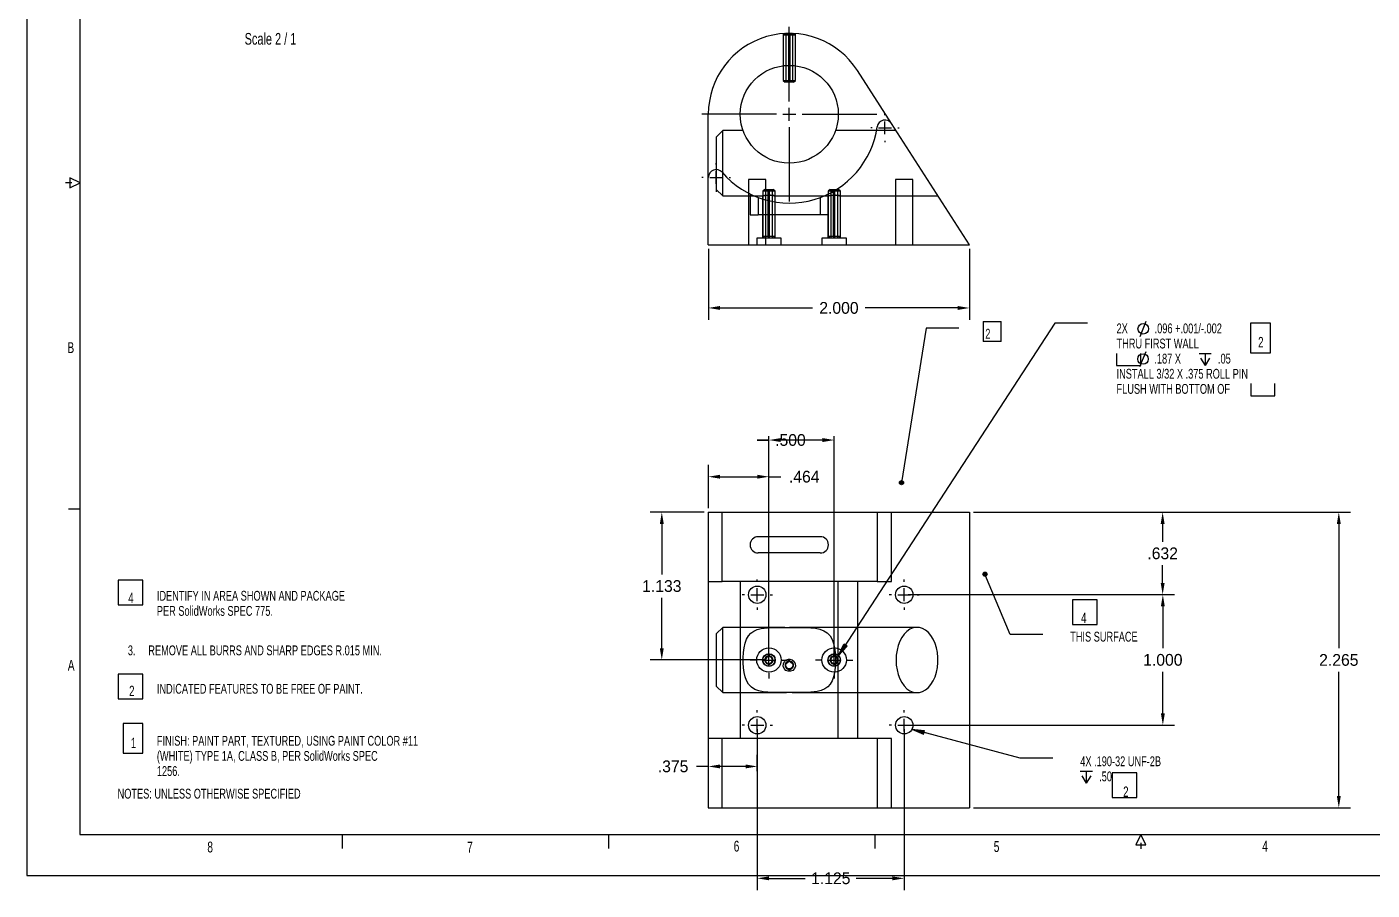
# Model space of a CAD drawing. Extents: x 0 to 34, y -0.2 to 22.
# Drawn here: x 0 to 20.6, y -0.23 to 13 of the extents above; entities that cross this region are included whole.
import ezdxf
from ezdxf.lldxf.tags import DXFTag

# ---------------------------------------------------------------- set-up
doc = ezdxf.new("R2010")
doc.units = 0
doc.header["$MEASUREMENT"] = 0
doc.header["$PDSIZE"] = -1
for name, color, linetype in [('dimensions', 3, 'Continuous'), ('geometry', 1, 'Continuous'), ('notes', 5, 'Continuous')]:
    doc.layers.add(name, color=color, linetype=linetype)
tags = doc.linetypes.add('SLDHidden', pattern=[0.075, 0.05, -0.025]).pattern_tags.tags
tags[6:7] = [DXFTag(74, 4), DXFTag(75, 0), DXFTag(340, '0'), DXFTag(46, 1.0), DXFTag(50, 0.0), DXFTag(44, 0.0), DXFTag(45, 0.0)]
tags[4:5] = [DXFTag(74, 4), DXFTag(75, 0), DXFTag(340, '0'), DXFTag(46, 1.0), DXFTag(50, 0.0), DXFTag(44, 0.0), DXFTag(45, 0.0)]
doc.dimstyles.get("Standard").update_dxf_attribs({"dimtxt": 0.18, "dimasz": 0.18, "dimexe": 0.18, "dimexo": 0.0625, "dimgap": 0.09, "dimtad": 0, "dimtih": 1, "dimtoh": 1, "dimdec": 4, "dimzin": 0, "dimdsep": 46, "dimtxsty": 'Standard', "dimcen": 0.09, "dimadec": 0, "dimazin": 0, "dimtfac": 1, "dimtdec": 4, "dimtofl": 0, "dimtmove": 0, "dimatfit": 0, "dimfxl": 0, "dimtolj": 1, "dimtzin": 0, "dimarcsym": 0})

# ---------------------------------------------------------------- blocks, each defined once
blk = doc.blocks.new('*D61')
at = {"color": 0, "linetype": 'ByBlock', "lineweight": -2}
for p, q in [((10.437, 9.599), (10.437, 8.514)), ((14.437, 9.599), (14.437, 8.514)), ((10.617, 8.694), (12.032, 8.694)), ((14.257, 8.694), (12.841, 8.694))]:
    blk.add_line(p, q, dxfattribs=at)
at = {"color": 0, "linetype": 'ByBlock'}
for points in [[(10.437, 8.694), (10.617, 8.724), (10.617, 8.664)], [(14.437, 8.694), (14.257, 8.724), (14.257, 8.664)]]:
    blk.add_solid(points, dxfattribs=at)
at = {"layer": 'DEFPOINTS', "color": 0, "linetype": 'ByBlock'}
for p in [(10.437, 9.662), (14.437, 9.662)]:
    blk.add_point(p, dxfattribs=at)
at = {"color": 0, "linetype": 'ByBlock', "insert": (12.437, 8.694), "char_height": 0.18, "attachment_point": 5}
blk.add_mtext('2.000', dxfattribs=at)
blk = doc.blocks.new('*D71')
at = {"color": 0, "linetype": 'ByBlock', "lineweight": -2}
for p, q in [((10.437, 1.669), (10.257, 1.669)), ((10.437, 1.097), (10.437, 1.849)), ((11.007, 1.669), (10.617, 1.669)), ((11.187, 1.597), (11.187, 1.849))]:
    blk.add_line(p, q, dxfattribs=at)
at = {"color": 0, "linetype": 'ByBlock'}
for points in [[(10.437, 1.669), (10.617, 1.699), (10.617, 1.639)], [(11.187, 1.669), (11.007, 1.699), (11.007, 1.639)]]:
    blk.add_solid(points, dxfattribs=at)
at = {"layer": 'DEFPOINTS', "color": 0, "linetype": 'ByBlock'}
for p in [(11.187, 1.535), (10.437, 1.035)]:
    blk.add_point(p, dxfattribs=at)
at = {"color": 0, "linetype": 'ByBlock', "insert": (9.897, 1.669), "char_height": 0.18, "attachment_point": 5}
blk.add_mtext('.375', dxfattribs=at)
blk = doc.blocks.new('*D74')
at = {"color": 0, "linetype": 'ByBlock', "lineweight": -2}
for p, q in [((11.365, 6.67), (11.185, 6.67)), ((11.185, 6.67), (11.365, 6.67)), ((11.365, 3.362), (11.365, 6.732)), ((12.185, 6.67), (11.545, 6.67)), ((12.365, 3.362), (12.365, 6.732))]:
    blk.add_line(p, q, dxfattribs=at)
at = {"color": 0, "linetype": 'ByBlock'}
for points in [[(11.365, 6.67), (11.545, 6.7), (11.545, 6.64)], [(12.365, 6.67), (12.185, 6.7), (12.185, 6.64)]]:
    blk.add_solid(points, dxfattribs=at)
at = {"layer": 'DEFPOINTS', "color": 0, "linetype": 'ByBlock'}
for p in [(11.365, 3.3), (12.365, 3.3)]:
    blk.add_point(p, dxfattribs=at)
at = {"color": 0, "linetype": 'ByBlock', "insert": (11.694, 6.67), "char_height": 0.18, "attachment_point": 5}
blk.add_mtext('.500', dxfattribs=at)
blk = doc.blocks.new('*D77')
at = {"color": 0, "linetype": 'ByBlock', "lineweight": -2}
for p, q in [((14.499, 5.565), (20.273, 5.565)), ((20.093, 5.385), (20.093, 3.48)), ((20.093, 1.215), (20.093, 3.12)), ((14.499, 1.035), (20.273, 1.035))]:
    blk.add_line(p, q, dxfattribs=at)
at = {"color": 0, "linetype": 'ByBlock'}
for points in [[(20.093, 5.565), (20.123, 5.385), (20.063, 5.385)], [(20.093, 1.035), (20.123, 1.215), (20.063, 1.215)]]:
    blk.add_solid(points, dxfattribs=at)
at = {"layer": 'DEFPOINTS', "color": 0, "linetype": 'ByBlock'}
for p in [(14.437, 5.565), (14.437, 1.035)]:
    blk.add_point(p, dxfattribs=at)
at = {"color": 0, "linetype": 'ByBlock', "insert": (20.093, 3.3), "char_height": 0.18, "attachment_point": 5}
blk.add_mtext('2.265', dxfattribs=at)
blk = doc.blocks.new('*D73')
at = {"color": 0, "linetype": 'ByBlock', "lineweight": -2}
for p, q in [((10.437, 5.627), (10.437, 6.288)), ((11.365, 3.362), (11.365, 6.288)), ((10.617, 6.108), (11.185, 6.108)), ((11.365, 6.108), (11.545, 6.108))]:
    blk.add_line(p, q, dxfattribs=at)
at = {"color": 0, "linetype": 'ByBlock'}
for points in [[(10.437, 6.108), (10.617, 6.078), (10.617, 6.138)], [(11.365, 6.108), (11.185, 6.078), (11.185, 6.138)]]:
    blk.add_solid(points, dxfattribs=at)
at = {"layer": 'DEFPOINTS', "color": 0, "linetype": 'ByBlock'}
for p in [(10.437, 5.565), (11.365, 3.3)]:
    blk.add_point(p, dxfattribs=at)
at = {"color": 0, "linetype": 'ByBlock', "insert": (11.905, 6.108), "char_height": 0.18, "attachment_point": 5}
blk.add_mtext('.464', dxfattribs=at)
blk = doc.blocks.new('*D72')
at = {"color": 0, "linetype": 'ByBlock', "lineweight": -2}
for p, q in [((10.374, 5.565), (9.544, 5.565)), ((9.724, 5.385), (9.724, 4.612)), ((9.724, 3.48), (9.724, 4.252)), ((11.302, 3.3), (9.544, 3.3))]:
    blk.add_line(p, q, dxfattribs=at)
at = {"color": 0, "linetype": 'ByBlock'}
for points in [[(9.724, 5.565), (9.754, 5.385), (9.694, 5.385)], [(9.724, 3.3), (9.754, 3.48), (9.694, 3.48)]]:
    blk.add_solid(points, dxfattribs=at)
at = {"layer": 'DEFPOINTS', "color": 0, "linetype": 'ByBlock'}
for p in [(10.437, 5.565), (11.365, 3.3)]:
    blk.add_point(p, dxfattribs=at)
at = {"color": 0, "linetype": 'ByBlock', "insert": (9.724, 4.432), "char_height": 0.18, "attachment_point": 5}
blk.add_mtext('1.133', dxfattribs=at)
blk = doc.blocks.new('*D75')
at = {"color": 0, "linetype": 'ByBlock', "lineweight": -2}
for p, q in [((14.499, 5.565), (17.575, 5.565)), ((17.395, 5.385), (17.395, 5.113)), ((17.395, 4.481), (17.395, 4.753)), ((13.499, 4.301), (17.575, 4.301))]:
    blk.add_line(p, q, dxfattribs=at)
at = {"color": 0, "linetype": 'ByBlock'}
for points in [[(17.395, 5.565), (17.365, 5.385), (17.425, 5.385)], [(17.395, 4.301), (17.365, 4.481), (17.425, 4.481)]]:
    blk.add_solid(points, dxfattribs=at)
at = {"layer": 'DEFPOINTS', "color": 0, "linetype": 'ByBlock'}
for p in [(14.437, 5.565), (13.437, 4.301)]:
    blk.add_point(p, dxfattribs=at)
at = {"color": 0, "linetype": 'ByBlock', "insert": (17.395, 4.933), "char_height": 0.18, "attachment_point": 5}
blk.add_mtext('.632', dxfattribs=at)
blk = doc.blocks.new('*D76')
at = {"color": 0, "linetype": 'ByBlock', "lineweight": -2}
for p, q in [((13.499, 4.301), (17.578, 4.301)), ((17.398, 4.121), (17.398, 3.481)), ((17.398, 2.481), (17.398, 3.121)), ((13.499, 2.301), (17.578, 2.301))]:
    blk.add_line(p, q, dxfattribs=at)
at = {"color": 0, "linetype": 'ByBlock'}
for points in [[(17.398, 4.301), (17.368, 4.121), (17.428, 4.121)], [(17.398, 2.301), (17.368, 2.481), (17.428, 2.481)]]:
    blk.add_solid(points, dxfattribs=at)
at = {"layer": 'DEFPOINTS', "color": 0, "linetype": 'ByBlock'}
for p in [(13.437, 4.301), (13.437, 2.301)]:
    blk.add_point(p, dxfattribs=at)
at = {"color": 0, "linetype": 'ByBlock', "insert": (17.398, 3.301), "char_height": 0.18, "attachment_point": 5}
blk.add_mtext('1.000', dxfattribs=at)
blk = doc.blocks.new('*D70')
at = {"color": 0, "linetype": 'ByBlock', "lineweight": -2}
for p, q in [((11.187, 2.238), (11.187, -0.226)), ((13.437, 2.238), (13.437, -0.226)), ((11.367, -0.046), (11.921, -0.046)), ((13.257, -0.046), (12.702, -0.046))]:
    blk.add_line(p, q, dxfattribs=at)
at = {"color": 0, "linetype": 'ByBlock'}
for points in [[(11.187, -0.046), (11.367, -0.076), (11.367, -0.016)], [(13.437, -0.046), (13.257, -0.076), (13.257, -0.016)]]:
    blk.add_solid(points, dxfattribs=at)
at = {"layer": 'DEFPOINTS', "color": 0, "linetype": 'ByBlock'}
for p in [(11.187, 2.301), (13.437, 2.301)]:
    blk.add_point(p, dxfattribs=at)
at = {"color": 0, "linetype": 'ByBlock', "insert": (12.312, -0.046), "char_height": 0.18, "attachment_point": 5}
blk.add_mtext('1.125', dxfattribs=at)

msp = doc.modelspace()

# ---------------------------------------------------------------- linework, layer by layer
at = {"linetype": 'Continuous'}
for p, q in [((0, 22), (0, 0)), ((0.81, 21.27012), (0.81, 0.625)), ((0.68822, 10.61074), (0.59336, 10.61074)), ((0.81322, 10.61074), (0.65698, 10.68887)), ((0.65698, 10.68887), (0.65698, 10.53262)), ((0.65698, 10.53262), (0.81322, 10.61074)), ((0.81, 5.61325), (0.63694, 5.61325)), ((0.81, 0.625), (33.375, 0.625)), ((4.82812, 0.625), (4.82812, 0.41119)), ((8.90625, 0.625), (8.90625, 0.41119)), ((12.98438, 0.625), (12.98438, 0.41119)), ((17.06066, 0.62456), (16.98254, 0.46831)), ((17.13879, 0.46831), (17.06066, 0.62456)), ((16.98254, 0.46831), (17.13879, 0.46831)), ((17.06066, 0.49956), (17.06066, 0.40469)), ((0, 0), (34, 0))]:
    msp.add_line(p, q, dxfattribs=at)
at = {"layer": 'geometry', "linetype": 'Continuous'}
for p, q in [((11.67655, 11.85851), (11.67655, 13.00008)), ((11.61255, 12.90166), (11.61081, 12.89992)), ((11.61255, 12.90166), (11.66655, 12.90166)), ((11.68655, 12.90166), (11.66655, 12.90166)), ((11.68655, 12.90166), (11.74055, 12.90166)), ((11.7423, 12.89992), (11.74055, 12.90166)), ((11.58255, 12.40575), (11.58255, 12.18166)), ((11.66655, 12.41159), (11.66655, 12.18166)), ((11.68655, 12.41159), (11.68655, 12.18166)), ((11.77055, 12.18166), (11.77055, 12.40575)), ((11.58255, 12.18166), (11.61255, 12.15166)), ((11.58255, 12.18166), (11.66655, 12.18166)), ((11.66655, 12.18166), (11.66655, 12.15166)), ((11.68655, 12.18166), (11.77055, 12.18166)), ((11.68655, 12.15166), (11.68655, 12.18166)), ((11.74055, 12.15166), (11.77055, 12.18166)), ((13.24279, 11.51845), (12.71959, 12.33224)), ((11.66655, 12.15166), (11.61255, 12.15166)), ((11.68655, 12.15166), (11.66655, 12.15166)), ((11.74055, 12.15166), (11.68655, 12.15166)), ((11.67655, 11.56323), (11.67655, 11.76008)), ((11.4797, 11.66166), (10.33813, 11.66166)), ((10.43655, 10.69419), (10.43655, 11.66166)), ((11.57813, 11.66166), (11.77498, 11.66166)), ((11.8734, 11.66166), (13.01498, 11.66166)), ((13.14185, 11.65041), (13.14185, 11.67198)), ((13.14185, 11.35513), (13.14185, 11.55198)), ((11.67655, 11.46481), (11.67655, 10.32323)), ((12.945, 11.45356), (12.92343, 11.45356)), ((13.04343, 11.45356), (13.24028, 11.45356)), ((14.43655, 9.66166), (13.24279, 11.51845)), ((13.3387, 11.45356), (13.36028, 11.45356)), ((13.14185, 11.25671), (13.14185, 11.23513)), ((10.55655, 10.89104), (10.55655, 10.91261)), ((10.55655, 10.59576), (10.55655, 10.79261)), ((10.3597, 10.69419), (10.33813, 10.69419)), ((10.43655, 9.66166), (10.43655, 10.69419)), ((10.45813, 10.69419), (10.65498, 10.69419)), ((10.7534, 10.69419), (10.77498, 10.69419)), ((10.55655, 10.49734), (10.55655, 10.47576)), ((10.43655, 9.66166), (14.43655, 9.66166)), ((10.43655, 5.56453), (14.43655, 5.56453)), ((10.43655, 5.56453), (10.43655, 1.03453)), ((14.43655, 5.56453), (14.43655, 1.03453)), ((11.18655, 4.49738), (11.18655, 4.53196)), ((11.18655, 4.20211), (11.18655, 4.39896)), ((13.43655, 4.49738), (13.43655, 4.53196)), ((13.43655, 4.20211), (13.43655, 4.39896)), ((10.9897, 4.30053), (10.95513, 4.30053)), ((11.08813, 4.30053), (11.28498, 4.30053)), ((11.3834, 4.30053), (11.41798, 4.30053)), ((13.2397, 4.30053), (13.20513, 4.30053)), ((13.33813, 4.30053), (13.53498, 4.30053)), ((13.6334, 4.30053), (13.66798, 4.30053)), ((11.18655, 4.10368), (11.18655, 4.06911)), ((13.43655, 4.10368), (13.43655, 4.06911)), ((11.36455, 3.49638), (11.36455, 3.58496)), ((12.36455, 3.49638), (12.36455, 3.58496)), ((11.1677, 3.29953), (11.07913, 3.29953)), ((11.26613, 3.29953), (11.46298, 3.29953)), ((11.35455, 3.393), (11.35455, 3.36275)), ((11.35455, 3.3526), (11.35455, 3.36275)), ((11.36455, 3.20111), (11.36455, 3.39796)), ((11.37455, 3.36275), (11.37455, 3.393)), ((11.37455, 3.3526), (11.37455, 3.36275)), ((11.5614, 3.29953), (11.64998, 3.29953)), ((12.1677, 3.29953), (12.07913, 3.29953)), ((12.26613, 3.29953), (12.46298, 3.29953)), ((12.35455, 3.393), (12.35455, 3.36275)), ((12.35455, 3.3526), (12.35455, 3.36275)), ((12.36455, 3.20111), (12.36455, 3.39796)), ((12.37455, 3.36275), (12.37455, 3.393)), ((12.37455, 3.3526), (12.37455, 3.36275)), ((12.5614, 3.29953), (12.64998, 3.29953)), ((11.36455, 3.10268), (11.36455, 3.01411)), ((12.36455, 3.10268), (12.36455, 3.01411)), ((11.18655, 2.49738), (11.18655, 2.53196)), ((13.43655, 2.49738), (13.43655, 2.53196)), ((10.9897, 2.30053), (10.95513, 2.30053)), ((11.08813, 2.30053), (11.28498, 2.30053)), ((11.18655, 2.20211), (11.18655, 2.39896)), ((11.3834, 2.30053), (11.41798, 2.30053)), ((13.2397, 2.30053), (13.20513, 2.30053)), ((13.33813, 2.30053), (13.53498, 2.30053)), ((13.43655, 2.20211), (13.43655, 2.39896)), ((13.6334, 2.30053), (13.66798, 2.30053)), ((11.18655, 2.10368), (11.18655, 2.06911)), ((13.43655, 2.10368), (13.43655, 2.06911)), ((10.43655, 1.03453), (14.43655, 1.03453))]:
    msp.add_line(p, q, dxfattribs=at)
at = {"layer": 'geometry', "linetype": 'SLDHidden'}
for p, q in [((11.58055, 12.89794), (11.58055, 12.40549)), ((11.61081, 12.89992), (11.58255, 12.87166)), ((11.66655, 12.87166), (11.58255, 12.87166)), ((11.58255, 12.87166), (11.58255, 12.40575)), ((11.62255, 12.90166), (11.62255, 12.15166)), ((11.66655, 12.90166), (11.66655, 12.87166)), ((11.66655, 12.87166), (11.68655, 12.87166)), ((11.66655, 12.87166), (11.66655, 12.41159)), ((11.68655, 12.87166), (11.68655, 12.90166)), ((11.77055, 12.87166), (11.68655, 12.87166)), ((11.68655, 12.87166), (11.68655, 12.41159)), ((11.73055, 12.15166), (11.73055, 12.90166)), ((11.77055, 12.87166), (11.7423, 12.89992)), ((11.77055, 12.40575), (11.77055, 12.87166)), ((11.77255, 12.40564), (11.77255, 12.89803)), ((11.68655, 12.18166), (11.66655, 12.18166)), ((10.65655, 11.41166), (10.55655, 11.31166)), ((10.65655, 10.91166), (10.65655, 11.41166)), ((10.96998, 11.41166), (10.65655, 11.41166)), ((13.31145, 11.41166), (12.38312, 11.41166)), ((10.55655, 11.31166), (10.55655, 10.91166)), ((10.55655, 10.91166), (10.55655, 10.51166)), ((10.65655, 10.41166), (10.65655, 10.91166)), ((10.55655, 10.51166), (10.65655, 10.41166)), ((11.05355, 10.66166), (11.05355, 9.66166)), ((11.31955, 10.66166), (11.05355, 10.66166)), ((11.05355, 10.66166), (11.05355, 9.66166)), ((11.30055, 10.51166), (11.27055, 10.48166)), ((11.30055, 10.51166), (11.35455, 10.51166)), ((11.31055, 10.51166), (11.31055, 9.76166)), ((11.31955, 9.66166), (11.31955, 10.66166)), ((11.31955, 9.66166), (11.31955, 10.66166)), ((11.35455, 10.51166), (11.35455, 10.48166)), ((11.35455, 10.51166), (11.37455, 10.51166)), ((11.37455, 10.51166), (11.42855, 10.51166)), ((11.37455, 10.48166), (11.37455, 10.51166)), ((11.41855, 9.76166), (11.41855, 10.51166)), ((11.45855, 10.48166), (11.42855, 10.51166)), ((12.30055, 10.51166), (12.27055, 10.48166)), ((12.30055, 10.51166), (12.35455, 10.51166)), ((12.31055, 10.51166), (12.31055, 9.76166)), ((12.35455, 10.51166), (12.35455, 10.48166)), ((12.35455, 10.51166), (12.37455, 10.51166)), ((12.37455, 10.48166), (12.37455, 10.51166)), ((12.37455, 10.51166), (12.42855, 10.51166)), ((12.41855, 9.76166), (12.41855, 10.51166)), ((12.45855, 10.48166), (12.42855, 10.51166)), ((13.30355, 10.66166), (13.30355, 9.66166)), ((13.56955, 10.66166), (13.30355, 10.66166)), ((13.30355, 10.66166), (13.30355, 9.66166)), ((13.56955, 9.66166), (13.56955, 10.66166)), ((13.56955, 9.66166), (13.56955, 10.66166)), ((10.65655, 10.41166), (11.2698, 10.41166)), ((11.07655, 10.44061), (11.07655, 10.12166)), ((11.20155, 10.38731), (11.20155, 10.12166)), ((11.20155, 10.38731), (11.20155, 10.12166)), ((11.26855, 10.4119), (11.26855, 9.76166)), ((11.27055, 10.48166), (11.27055, 9.79166)), ((11.35455, 10.48166), (11.27055, 10.48166)), ((11.35455, 10.48166), (11.37455, 10.48166)), ((11.35455, 9.79166), (11.35455, 10.48166)), ((11.45855, 10.48166), (11.37455, 10.48166)), ((11.37455, 9.79166), (11.37455, 10.48166)), ((11.45855, 9.79166), (11.45855, 10.48166)), ((11.46055, 10.41166), (12.2698, 10.41166)), ((11.46055, 9.76166), (11.46055, 10.41166)), ((12.15155, 10.38731), (12.15155, 10.12166)), ((12.15155, 10.38731), (12.15155, 10.12166)), ((12.26855, 10.4119), (12.26855, 9.76166)), ((12.35455, 10.48166), (12.27055, 10.48166)), ((12.27055, 10.48166), (12.27055, 9.79166)), ((12.27655, 10.12166), (12.27655, 10.44117)), ((12.35455, 10.48166), (12.37455, 10.48166)), ((12.35455, 9.79166), (12.35455, 10.48166)), ((12.45855, 10.48166), (12.37455, 10.48166)), ((12.37455, 9.79166), (12.37455, 10.48166)), ((12.45855, 9.79166), (12.45855, 10.48166)), ((12.46055, 10.41166), (13.95437, 10.41166)), ((12.46055, 9.76166), (12.46055, 10.41166)), ((11.07655, 10.12166), (11.20155, 10.12166)), ((12.15155, 10.12166), (11.20155, 10.12166)), ((12.27655, 10.12166), (12.15155, 10.12166)), ((11.17755, 9.76166), (11.17755, 9.66166)), ((11.55155, 9.76166), (11.17755, 9.76166)), ((11.27055, 9.79166), (11.30055, 9.76166)), ((11.27055, 9.79166), (11.35455, 9.79166)), ((11.37455, 9.79166), (11.35455, 9.79166)), ((11.35455, 9.79166), (11.35455, 9.76166)), ((11.37455, 9.76166), (11.37455, 9.79166)), ((11.37455, 9.79166), (11.45855, 9.79166)), ((11.42855, 9.76166), (11.45855, 9.79166)), ((11.55155, 9.66166), (11.55155, 9.76166)), ((12.17755, 9.76166), (12.17755, 9.66166)), ((12.55155, 9.76166), (12.17755, 9.76166)), ((12.27055, 9.79166), (12.35455, 9.79166)), ((12.27055, 9.79166), (12.30055, 9.76166)), ((12.37455, 9.79166), (12.35455, 9.79166)), ((12.35455, 9.79166), (12.35455, 9.76166)), ((12.37455, 9.79166), (12.45855, 9.79166)), ((12.37455, 9.76166), (12.37455, 9.79166)), ((12.42855, 9.76166), (12.45855, 9.79166)), ((12.55155, 9.66166), (12.55155, 9.76166)), ((10.64736, 4.50453), (10.64736, 5.56453)), ((13.02304, 5.56453), (13.02304, 4.50453)), ((13.24279, 4.50453), (13.24279, 5.56453)), ((12.15155, 5.18953), (11.20155, 5.18953)), ((12.15155, 4.93953), (11.20155, 4.93953)), ((10.43655, 4.50453), (10.64736, 4.50453)), ((13.02304, 4.50453), (10.64736, 4.50453)), ((10.92655, 4.50453), (10.92655, 2.09453)), ((12.42655, 2.09453), (12.42655, 4.50453)), ((12.71959, 4.50453), (12.71959, 2.09453)), ((13.02304, 4.50453), (13.24279, 4.50453)), ((10.65655, 3.79953), (10.55655, 3.69953)), ((11.61008, 3.79953), (10.65655, 3.79953)), ((10.65655, 2.79953), (10.65655, 3.79953)), ((13.63291, 3.79953), (11.68171, 3.79953)), ((10.55655, 3.69953), (10.55655, 2.89953)), ((11.66651, 3.31279), (11.68645, 3.31392)), ((11.66655, 3.31203), (11.66655, 3.28178)), ((11.68655, 3.28178), (11.68655, 3.31203)), ((11.66655, 3.27163), (11.66655, 3.28178)), ((11.68655, 3.27163), (11.68655, 3.28178)), ((10.55655, 2.89953), (10.65655, 2.79953)), ((10.65655, 2.79953), (11.63568, 2.79953)), ((11.72076, 2.79953), (13.63291, 2.79953)), ((10.64736, 2.09453), (10.43655, 2.09453)), ((13.02304, 2.09453), (10.64736, 2.09453)), ((10.64736, 1.03453), (10.64736, 2.09453)), ((13.24279, 2.09453), (13.02304, 2.09453)), ((13.02304, 2.09453), (13.02304, 1.03453)), ((13.24279, 1.03453), (13.24279, 2.09453))]:
    msp.add_line(p, q, dxfattribs=at)
for points in [[(11.46055, 10.41166), (11.45526, 10.41265), (11.44001, 10.41519), (11.41622, 10.41825), (11.38633, 10.42048), (11.35427, 10.42085), (11.3238, 10.41927), (11.29768, 10.41643), (11.27863, 10.4135), (11.26928, 10.4118), (11.27068, 10.41206), (11.28231, 10.41412), (11.30308, 10.41713), (11.33109, 10.41982), (11.36283, 10.42096), (11.39426, 10.42006), (11.42231, 10.41757), (11.44435, 10.41452), (11.45757, 10.41222), (11.46055, 10.41166)], [(12.46055, 10.41166), (12.45526, 10.41265), (12.44001, 10.41519), (12.41622, 10.41825), (12.38633, 10.42048), (12.35427, 10.42085), (12.3238, 10.41927), (12.29768, 10.41643), (12.27863, 10.4135), (12.26928, 10.4118), (12.27068, 10.41206), (12.28231, 10.41412), (12.30308, 10.41713), (12.33109, 10.41982), (12.36283, 10.42096), (12.39426, 10.42006), (12.42231, 10.41757), (12.44435, 10.41452), (12.45757, 10.41222), (12.46055, 10.41166)], [(12.38249, 3.25028), (12.37885, 3.18536), (12.36939, 3.11039), (12.35387, 3.0409), (12.33168, 2.9805), (12.30169, 2.92891), (12.26465, 2.88848), (12.22003, 2.85722), (12.16581, 2.83369), (12.10507, 2.81795), (12.00784, 2.80549), (11.90252, 2.80075), (11.79041, 2.79954), (11.67562, 2.79953), (11.55009, 2.79955), (11.42813, 2.80133), (11.35049, 2.8051), (11.27691, 2.81301), (11.20925, 2.82698), (11.14831, 2.84943), (11.09585, 2.88219), (11.05288, 2.92713), (11.01985, 2.98382), (10.99848, 3.04366), (10.9837, 3.11041), (10.97455, 3.18199), (10.9701, 3.25664), (10.96988, 3.33512), (10.97416, 3.41262), (10.98354, 3.48766), (10.99897, 3.55724), (11.02107, 3.61777), (11.05095, 3.66951), (11.08788, 3.71007), (11.1324, 3.74147), (11.18648, 3.7651), (11.24709, 3.78092), (11.3441, 3.79348), (11.44921, 3.79828), (11.56152, 3.79952), (11.67655, 3.79953), (11.67655, 3.79953)], [(11.67655, 3.79953), (11.80338, 3.79952), (11.92655, 3.79769), (12.00412, 3.79385), (12.0776, 3.78584), (12.14514, 3.77173), (12.20583, 3.74913), (12.25805, 3.71624), (12.30079, 3.67118), (12.33362, 3.61441), (12.35488, 3.55449), (12.36957, 3.48769), (12.37865, 3.41604), (12.3825, 3.35043)], [(13.31145, 3.29953), (13.31521, 3.22321), (13.32643, 3.14867), (13.34483, 3.07767), (13.36998, 3.01187), (13.40129, 2.95282), (13.43803, 2.90189), (13.47934, 2.86028), (13.52425, 2.82896), (13.5717, 2.80868), (13.62059, 2.7999), (13.66977, 2.80283), (13.71809, 2.8174), (13.76441, 2.84328), (13.80764, 2.87985), (13.84678, 2.92626), (13.88091, 2.98141), (13.90922, 3.04402), (13.93106, 3.11262), (13.94591, 3.1856), (13.95342, 3.26126), (13.95342, 3.33781), (13.94591, 3.41346), (13.93106, 3.48644), (13.90922, 3.55504), (13.88091, 3.61765), (13.84678, 3.67281), (13.80764, 3.71921), (13.76441, 3.75578), (13.71809, 3.78166), (13.66977, 3.79623), (13.62059, 3.79916), (13.5717, 3.79039), (13.52425, 3.7701), (13.47934, 3.73879), (13.43803, 3.69718), (13.40129, 3.64625), (13.36998, 3.58719), (13.34483, 3.52139), (13.32643, 3.45039), (13.31521, 3.37586), (13.31145, 3.29953)], [(11.68655, 3.31203), (11.72255, 3.30055), (11.75111, 3.27582), (11.76763, 3.24184), (11.76944, 3.2041), (11.75624, 3.1687), (11.73017, 3.14136), (11.69544, 3.12648), (11.65766, 3.12648), (11.62294, 3.14136), (11.59687, 3.1687), (11.58367, 3.2041), (11.58548, 3.24184), (11.602, 3.27582), (11.63056, 3.30055), (11.66655, 3.31203)], [(11.66655, 3.28178), (11.64284, 3.27296), (11.62439, 3.25565), (11.6141, 3.23253), (11.61356, 3.20724), (11.62288, 3.18371), (11.64058, 3.16563), (11.6639, 3.15583), (11.68921, 3.15583), (11.71253, 3.16563), (11.73023, 3.18371), (11.73954, 3.20724), (11.73901, 3.23253), (11.72872, 3.25565), (11.71027, 3.27296), (11.68655, 3.28178)], [(11.68655, 3.27163), (11.70616, 3.26373), (11.72123, 3.2489), (11.72945, 3.22942), (11.72957, 3.20828), (11.72155, 3.18872), (11.70665, 3.17373), (11.68712, 3.16561), (11.66598, 3.16561), (11.64646, 3.17373), (11.63155, 3.18872), (11.62354, 3.20828), (11.62366, 3.22942), (11.63188, 3.2489), (11.64695, 3.26373), (11.66655, 3.27163)]]:
    msp.add_lwpolyline(points, dxfattribs=at)
at = {"layer": 'geometry', "linetype": 'Continuous'}
for points in [[(11.37455, 3.393), (11.41055, 3.38151), (11.43911, 3.35678), (11.45563, 3.32281), (11.45744, 3.28507), (11.44424, 3.24967), (11.41817, 3.22232), (11.38344, 3.20745), (11.34566, 3.20745), (11.31094, 3.22232), (11.28487, 3.24967), (11.27167, 3.28507), (11.27348, 3.32281), (11.29, 3.35678), (11.31856, 3.38151), (11.35455, 3.393)], [(11.35455, 3.36275), (11.33084, 3.35393), (11.31239, 3.33661), (11.3021, 3.3135), (11.30156, 3.2882), (11.31088, 3.26468), (11.32858, 3.2466), (11.3519, 3.23679), (11.37721, 3.23679), (11.40053, 3.2466), (11.41823, 3.26468), (11.42754, 3.2882), (11.42701, 3.3135), (11.41672, 3.33661), (11.39827, 3.35393), (11.37455, 3.36275)], [(11.35455, 3.3526), (11.33495, 3.34469), (11.31988, 3.32986), (11.31166, 3.31039), (11.31154, 3.28925), (11.31955, 3.26968), (11.33446, 3.25469), (11.35398, 3.24658), (11.37512, 3.24658), (11.39465, 3.25469), (11.40955, 3.26968), (11.41757, 3.28925), (11.41745, 3.31039), (11.40923, 3.32986), (11.39416, 3.34469), (11.37455, 3.3526)], [(12.37455, 3.393), (12.41055, 3.38151), (12.43911, 3.35678), (12.45563, 3.32281), (12.45744, 3.28507), (12.44424, 3.24967), (12.41817, 3.22232), (12.38344, 3.20745), (12.34566, 3.20745), (12.31094, 3.22232), (12.28487, 3.24967), (12.27167, 3.28507), (12.27348, 3.32281), (12.29, 3.35678), (12.31856, 3.38151), (12.35455, 3.393)], [(12.35455, 3.36275), (12.33084, 3.35393), (12.31239, 3.33661), (12.3021, 3.3135), (12.30156, 3.2882), (12.31088, 3.26468), (12.32858, 3.2466), (12.3519, 3.23679), (12.37721, 3.23679), (12.40053, 3.2466), (12.41823, 3.26468), (12.42754, 3.2882), (12.42701, 3.3135), (12.41672, 3.33661), (12.39827, 3.35393), (12.37455, 3.36275)], [(12.35455, 3.3526), (12.33495, 3.34469), (12.31988, 3.32986), (12.31166, 3.31039), (12.31154, 3.28925), (12.31955, 3.26968), (12.33446, 3.25469), (12.35398, 3.24658), (12.37512, 3.24658), (12.39465, 3.25469), (12.40955, 3.26968), (12.41757, 3.28925), (12.41745, 3.31039), (12.40923, 3.32986), (12.39416, 3.34469), (12.37455, 3.3526)], [(12.3825, 3.35043), (12.38304, 3.34134), (12.3832, 3.26284), (12.38249, 3.25028)]]:
    msp.add_lwpolyline(points, dxfattribs=at)
for centre, radius in [((11.67655, 11.66166), 0.75), ((11.18655, 4.30053), 0.133), ((13.43655, 4.30053), 0.133), ((11.36455, 3.29953), 0.187), ((11.36455, 3.29953), 0.096), ((12.36455, 3.29953), 0.187), ((12.36455, 3.29953), 0.096), ((11.18655, 2.30053), 0.133), ((13.43655, 2.30053), 0.133)]:
    msp.add_circle(centre, radius, dxfattribs=at)
for centre, radius, start, end in [((11.67655, 11.66166), 1.24, 32.737706, 180), ((13.14185, 11.45356), 0.12, 32.737706, 171.916815), ((11.67655, 11.66166), 1.36, 220.820891, 351.916815), ((10.55655, 10.69419), 0.12, 40.820891, 180)]:
    msp.add_arc(centre, radius, start, end, dxfattribs=at)
at = {"layer": 'geometry', "linetype": 'SLDHidden'}
for centre, start, end in [((11.20155, 5.06453), 90, 270), ((12.15155, 5.06453), 270, 90)]:
    msp.add_arc(centre, 0.125, start, end, dxfattribs=at)
at = {"layer": 'notes', "linetype": 'Continuous'}
for p, q in [((15.74257, 8.4626), (12.43251, 3.36734)), ((14.64596, 8.48532), (14.92364, 8.48532)), ((14.64596, 8.48532), (14.64596, 8.1824)), ((14.92364, 8.1824), (14.92364, 8.48532)), ((16.24257, 8.4626), (15.74257, 8.4626)), ((18.7421, 8.4626), (18.7421, 8.00814)), ((19.04507, 8.4626), (18.7421, 8.4626)), ((19.04507, 8.00814), (19.04507, 8.4626)), ((13.77324, 8.38685), (13.39469, 6.01729)), ((14.27324, 8.38685), (13.77324, 8.38685)), ((14.92364, 8.1824), (14.64596, 8.1824)), ((18.7421, 8.00814), (19.04507, 8.00814)), ((15.06088, 3.69077), (14.674, 4.61522)), ((1.39687, 4.52394), (1.39687, 4.14523)), ((1.77559, 4.52394), (1.39687, 4.52394)), ((1.77559, 4.14523), (1.77559, 4.52394)), ((1.39687, 4.14523), (1.77559, 4.14523)), ((16.01534, 4.22097), (16.01534, 3.84225)), ((16.39405, 4.22097), (16.01534, 4.22097)), ((16.39405, 3.84225), (16.39405, 4.22097)), ((16.01534, 3.84225), (16.39405, 3.84225)), ((15.56088, 3.69077), (15.06088, 3.69077)), ((1.39687, 3.08482), (1.39687, 2.7061)), ((1.77559, 3.08482), (1.39687, 3.08482)), ((1.77559, 2.7061), (1.77559, 3.08482)), ((1.39687, 2.7061), (1.77559, 2.7061)), ((1.47261, 2.32739), (1.47261, 1.87293)), ((1.77559, 2.32739), (1.47261, 2.32739)), ((1.77559, 1.87293), (1.77559, 2.32739)), ((15.21236, 1.79718), (13.55438, 2.23884)), ((1.47261, 1.87293), (1.77559, 1.87293)), ((15.71236, 1.79718), (15.21236, 1.79718)), ((16.62128, 1.56995), (16.62128, 1.19124)), ((17, 1.56995), (16.62128, 1.56995)), ((17, 1.19124), (17, 1.56995)), ((16.62128, 1.19124), (17, 1.19124))]:
    msp.add_line(p, q, dxfattribs=at)
at = {"layer": 'notes'}
for p, q in [((17.05193, 8.25927), (17.14458, 8.49087)), ((16.6889, 7.99846), (16.6889, 7.81318)), ((17.04788, 7.79581), (17.14052, 8.02741)), ((17.05946, 7.81318), (17.05946, 7.99846)), ((17.95287, 7.99846), (18.13815, 7.99846)), ((17.97603, 7.92435), (18.04551, 7.81318)), ((18.04551, 7.99846), (18.04551, 7.81318)), ((18.11499, 7.92435), (18.04551, 7.81318)), ((16.6889, 7.81318), (17.05946, 7.81318)), ((18.74379, 7.53501), (18.74379, 7.34973)), ((19.11435, 7.34973), (19.11435, 7.53501)), ((18.74379, 7.34973), (19.11435, 7.34973)), ((12.43251, 3.36734, 1.52), (12.51086, 3.54301, 1.52)), ((12.43251, 3.36734, 1.52), (12.56118, 3.51033, 1.52)), ((12.44286, 3.38327, 1.52), (12.51338, 3.54138, 1.52)), ((12.44286, 3.38327, 1.52), (12.55866, 3.51196, 1.52)), ((12.45321, 3.3992, 1.52), (12.51589, 3.53974, 1.52)), ((12.45321, 3.3992, 1.52), (12.55615, 3.51359, 1.52)), ((12.46357, 3.41514, 1.52), (12.51841, 3.53811, 1.52)), ((12.46357, 3.41514, 1.52), (12.55363, 3.51523, 1.52)), ((12.47392, 3.43107, 1.52), (12.52093, 3.53647, 1.52)), ((12.47392, 3.43107, 1.52), (12.55111, 3.51686, 1.52)), ((12.48427, 3.447, 1.52), (12.52344, 3.53484, 1.52)), ((12.48427, 3.447, 1.52), (12.5486, 3.5185, 1.52)), ((12.49462, 3.46294, 1.52), (12.52596, 3.53321, 1.52)), ((12.49462, 3.46294, 1.52), (12.54608, 3.52013, 1.52)), ((12.50497, 3.47887, 1.52), (12.52847, 3.53157, 1.52)), ((12.50497, 3.47887, 1.52), (12.54357, 3.52177, 1.52)), ((12.56118, 3.51033, 1.52), (12.51086, 3.54301, 1.52)), ((12.51532, 3.4948, 1.52), (12.53099, 3.52994, 1.52)), ((12.51532, 3.4948, 1.52), (12.54105, 3.5234, 1.52)), ((12.52567, 3.51074, 1.52), (12.5335, 3.5283, 1.52)), ((12.52567, 3.51074, 1.52), (12.53854, 3.52503, 1.52)), ((12.53602, 3.52667, 1.52), (12.53602, 3.52667, 1.52)), ((12.53602, 3.52667, 1.52), (12.53602, 3.52667, 1.52)), ((13.55438, 2.23884, 1.62), (13.73025, 2.16094, 1.62)), ((13.55438, 2.23884, 1.62), (13.7457, 2.21892, 1.62)), ((13.57274, 2.23395, 1.62), (13.73103, 2.16384, 1.62)), ((13.57274, 2.23395, 1.62), (13.74493, 2.21602, 1.62)), ((13.5911, 2.22906, 1.62), (13.7318, 2.16674, 1.62)), ((13.5911, 2.22906, 1.62), (13.74415, 2.21312, 1.62)), ((13.60946, 2.22416, 1.62), (13.73257, 2.16964, 1.62)), ((13.60946, 2.22416, 1.62), (13.74338, 2.21022, 1.62)), ((13.62782, 2.21927, 1.62), (13.73334, 2.17254, 1.62)), ((13.62782, 2.21927, 1.62), (13.74261, 2.20732, 1.62)), ((13.64618, 2.21438, 1.62), (13.73412, 2.17544, 1.62)), ((13.64618, 2.21438, 1.62), (13.74184, 2.20442, 1.62)), ((13.66454, 2.20949, 1.62), (13.73489, 2.17833, 1.62)), ((13.66454, 2.20949, 1.62), (13.74107, 2.20153, 1.62)), ((13.6829, 2.2046, 1.62), (13.73566, 2.18123, 1.62)), ((13.6829, 2.2046, 1.62), (13.74029, 2.19863, 1.62)), ((13.70126, 2.19971, 1.62), (13.73643, 2.18413, 1.62)), ((13.70126, 2.19971, 1.62), (13.73952, 2.19573, 1.62)), ((13.71962, 2.19482, 1.62), (13.7372, 2.18703, 1.62)), ((13.71962, 2.19482, 1.62), (13.73875, 2.19283, 1.62)), ((13.73025, 2.16094, 1.62), (13.7457, 2.21892, 1.62)), ((13.73798, 2.18993, 1.62), (13.73798, 2.18993, 1.62)), ((13.73798, 2.18993, 1.62), (13.73798, 2.18993, 1.62)), ((16.13303, 1.59732), (16.31831, 1.59732)), ((16.15619, 1.52321), (16.22567, 1.41204)), ((16.22567, 1.59732), (16.22567, 1.41204)), ((16.29515, 1.52321), (16.22567, 1.41204))]:
    msp.add_line(p, q, dxfattribs=at)
for centre, radius in [((17.09825, 8.37507), 0.08106), ((17.0942, 7.91161), 0.08106), ((13.39469, 6.01729), 0.03135), ((13.39469, 6.01729), 0.02821), ((13.39469, 6.01729), 0.02508), ((13.39469, 6.01729), 0.02194), ((13.39469, 6.01729), 0.01881), ((13.39469, 6.01729), 0.01568), ((13.39469, 6.01729), 0.01254), ((13.39469, 6.01729), 0.0094), ((13.39469, 6.01729), 0.00627), ((13.39469, 6.01729), 0.00313), ((13.39469, 6.01729), 0), ((14.674, 4.61522), 0.03135), ((14.674, 4.61522), 0.02822), ((14.674, 4.61522), 0.02508), ((14.674, 4.61522), 0.02194), ((14.674, 4.61522), 0.01881), ((14.674, 4.61522), 0.01568), ((14.674, 4.61522), 0.01254), ((14.674, 4.61522), 0.0094), ((14.674, 4.61522), 0.00627), ((14.674, 4.61522), 0.00314), ((14.674, 4.61522), 0)]:
    msp.add_circle(centre, radius, dxfattribs=at)

# ---------------------------------------------------------------- texts
at = {"width": 0.7}
for s, p in [('B', (0.62026, 8.0034)), ('A', (0.62649, 3.13569)), ('8', (2.76352, 0.35106)), ('7', (6.74209, 0.35002)), ('6', (10.82516, 0.36455)), ('5', (14.80783, 0.35832)), ('4', (18.91995, 0.36455))]:
    msp.add_text(s, height=0.16614, dxfattribs=at).set_placement(p)
at = {"layer": 'geometry', "width": 0.7}
msp.add_text('Scale 2 / 1', height=0.1791364, dxfattribs=at).set_placement((3.33471, 12.72831))
at = {"layer": 'notes', "width": 0.7}
for s, height, p in [('2X ', 0.150542, (16.6889, 8.30563)), ('.096 +.001/-.002', 0.1505416, (17.27196, 8.30563)), ('2', 0.15054, (14.67833, 8.22351)), ('2', 0.15865, (18.85716, 8.09139)), ('THRU FIRST WALL', 0.1505416, (16.6889, 8.07391)), ('.187 X ', 0.150542, (17.2679, 7.84218)), ('.05', 0.150542, (18.24237, 7.84218)), ('INSTALL 3/32 X .375 ROLL PIN', 0.1505416, (16.6889, 7.61045)), ('FLUSH WITH BOTTOM OF ', 0.1505416, (16.6889, 7.37872)), ('4', 0.15865, (1.55224, 4.17207)), ('IDENTIFY IN AREA SHOWN AND PACKAGE', 0.1505416, (1.99043, 4.20858)), ('PER SolidWorks SPEC 775.', 0.1505416, (1.99043, 3.97685)), ('4', 0.15865, (16.14564, 3.8659)), ('THIS SURFACE', 0.1505416, (15.9788, 3.58237)), ('3.     REMOVE ALL BURRS AND SHARP EDGES R.015 MIN.', 0.1505416, (1.54604, 3.3721)), ('2', 0.15865, (1.56531, 2.74744)), ('INDICATED FEATURES TO BE FREE OF PAINT.', 0.1505416, (1.99043, 2.78394)), ('1', 0.15865, (1.59145, 1.95016)), ('FINISH: PAINT PART, TEXTURED, USING PAINT COLOR #11', 0.1505416, (1.99043, 1.98667)), ('(WHITE) TYPE 1A, CLASS B, PER SolidWorks SPEC', 0.1505416, (1.99043, 1.75494)), ('1256.', 0.150542, (1.99043, 1.52322)), ('4X .190-32 UNF-2B', 0.1505416, (16.13303, 1.67276)), ('.50', 0.150542, (16.42253, 1.44104)), ('NOTES: UNLESS OTHERWISE SPECIFIED', 0.1505416, (1.3892, 1.17633)), ('2', 0.15865, (16.79015, 1.20283))]:
    msp.add_text(s, height=height, dxfattribs=at).set_placement(p)

# ---------------------------------------------------------------- dimensions: what is measured, and where the dimension line sits
at = {"layer": 'dimensions'}
for base, p1, p2, angle, text, picture, middle in [((10.43655, 8.69428), (14.43655, 9.66166), (10.43655, 9.66166), 180, '2.000', '*D61', (12.43655, 8.69428)), ((11.36455, 6.6695), (12.36455, 3.29953), (11.36455, 3.29953), 180, '.500', '*D74', (11.69395, 6.6695)), ((9.72359, 5.56453), (11.36455, 3.29953), (10.43655, 5.56453), 90, '1.133', '*D72', (9.72359, 4.43203)), ((17.39506, 4.30053), (14.43655, 5.56453), (13.43655, 4.30053), 90, '.632', '*D75', (17.39506, 4.93253)), ((20.09252, 5.56453), (14.43655, 1.03453), (14.43655, 5.56453), 90, '2.265', '*D77', (20.09252, 3.29953)), ((17.39826, 2.30053), (13.43655, 4.30053), (13.43655, 2.30053), 90, '1.000', '*D76', (17.39826, 3.30053))]:
    dim = msp.add_linear_dim(base=base, p1=p1, p2=p2, angle=angle, text=text, dimstyle='Standard', dxfattribs=at)
    dim.commit()
    dim.dimension.update_dxf_attribs({"geometry": picture, "text_midpoint": middle})
for base, p1, p2, text, picture, middle in [((11.36455, 6.10843), (10.43655, 5.56453), (11.36455, 3.29953), '.464', '*D73', (11.90455, 6.10843)), ((13.43655, -0.04606), (11.18655, 2.30053), (13.43655, 2.30053), '1.125', '*D70', (12.31155, -0.04606)), ((10.43655, 1.6693), (11.18655, 1.53453), (10.43655, 1.03453), '.375', '*D71', (9.89655, 1.6693))]:
    dim = msp.add_linear_dim(base=base, p1=p1, p2=p2, text=text, dimstyle='Standard', dxfattribs=at)
    dim.commit()
    dim.dimension.update_dxf_attribs({"geometry": picture, "text_midpoint": middle})

doc.saveas('drawing.dxf')
